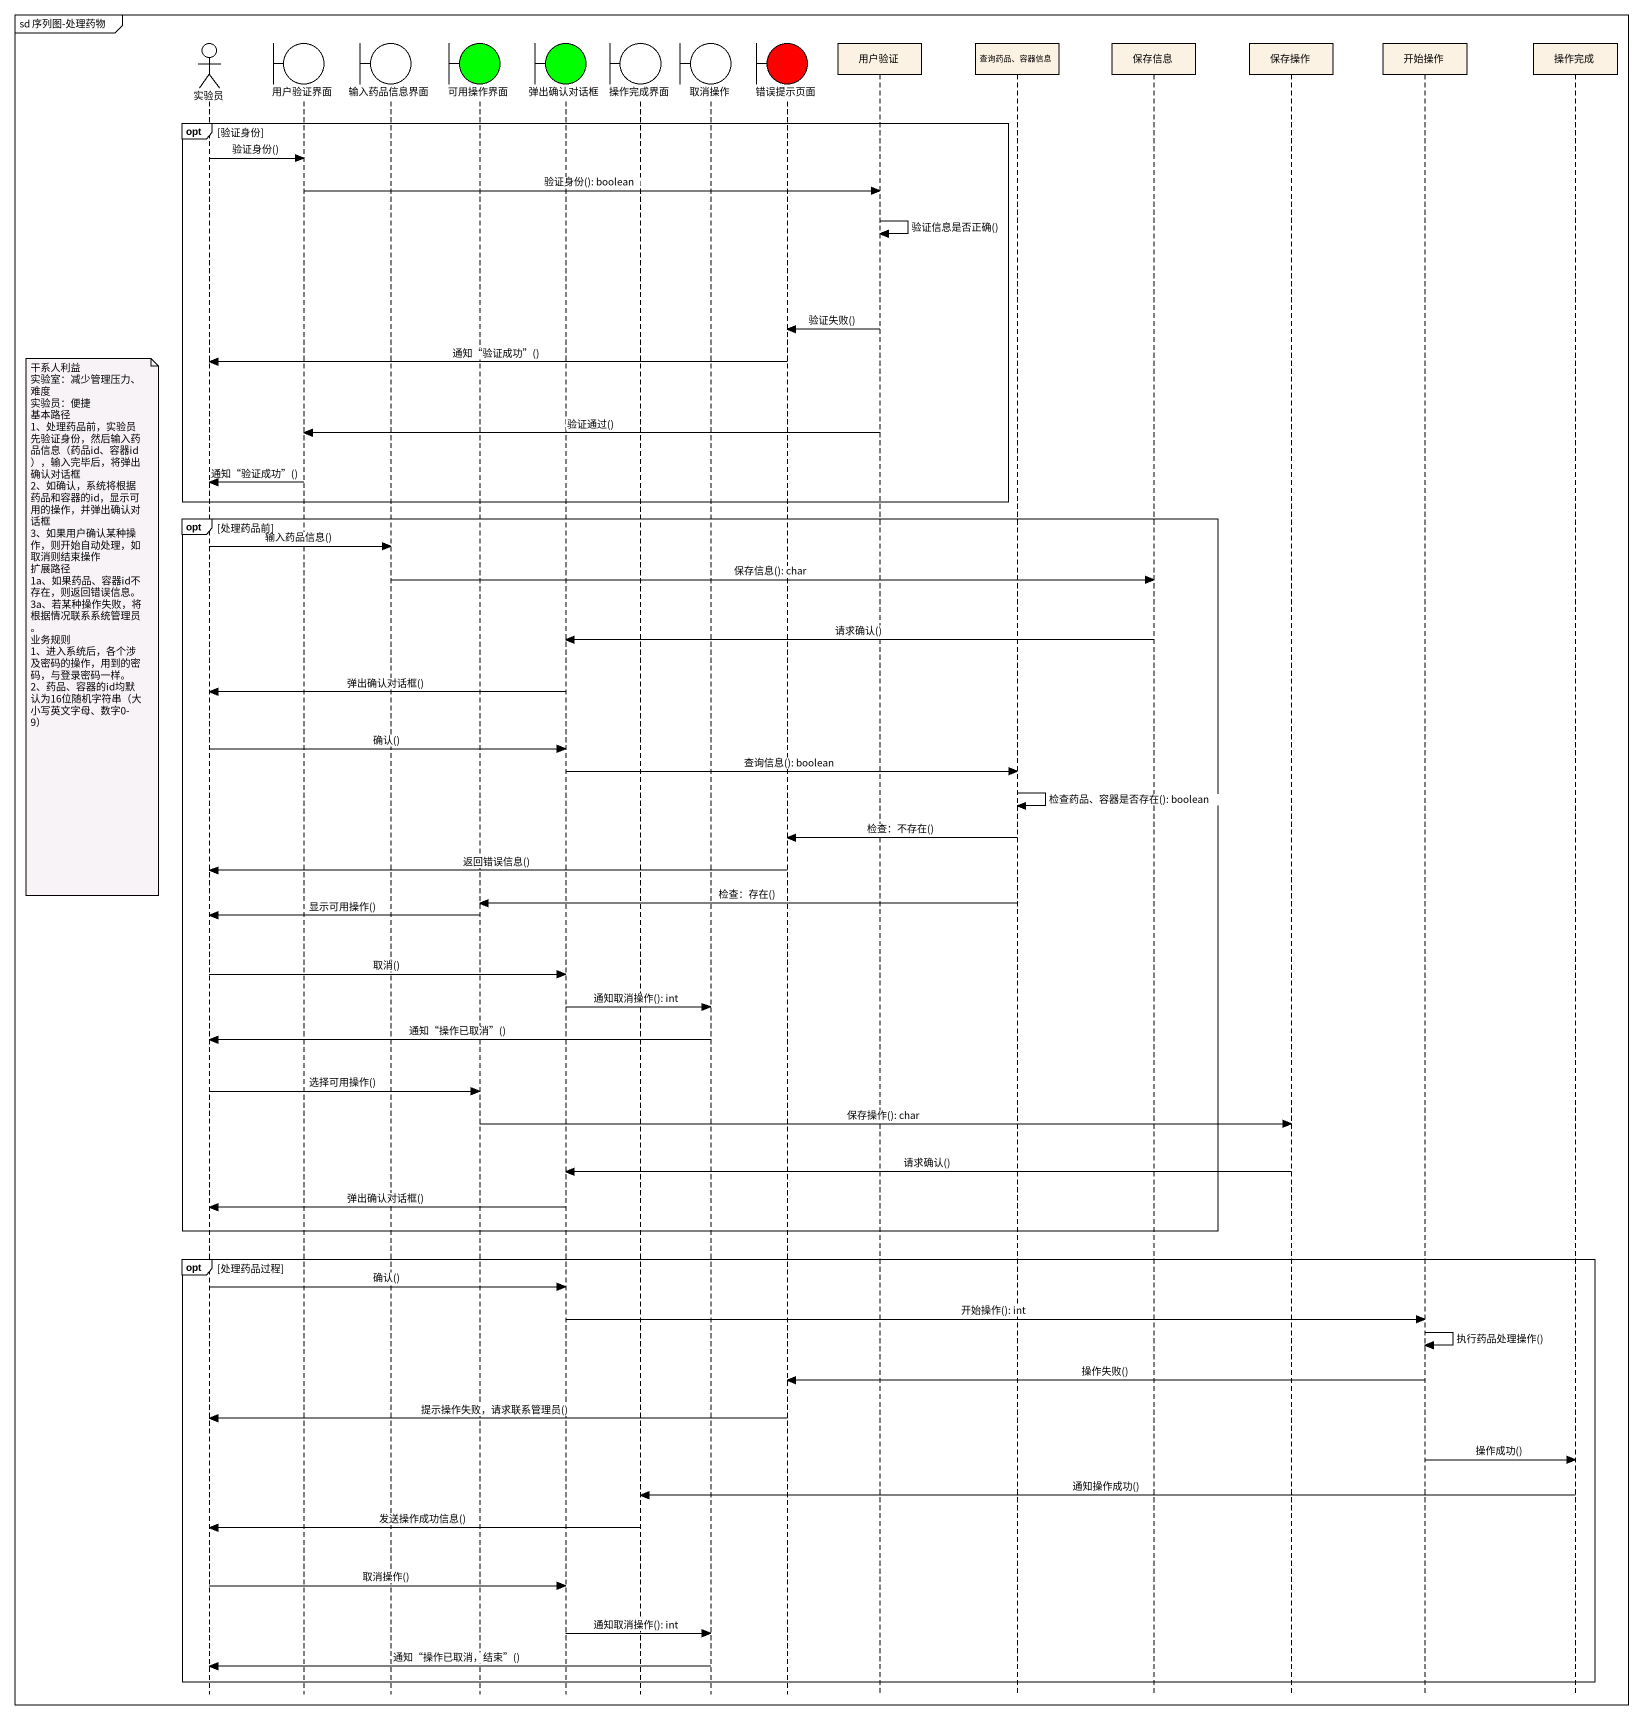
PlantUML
@startuml
mainframe sd 序列图-处理药物
hide footbox
actor 实验员
boundary 用户验证界面
boundary 输入药品信息界面
boundary 可用操作界面 #00FF00
boundary 弹出确认对话框 #00FF00
boundary 操作完成界面
boundary 取消操作
boundary 错误提示页面 #FF0000
participant 用户验证
participant "查询药品、容器信息" as 查询药品_容器信息
participant 保存信息
participant 保存操作
participant 开始操作
participant 操作完成

opt 验证身份
  实验员 -> 用户验证界面 : 验证身份()
  用户验证界面 -> 用户验证 : 验证身份(): boolean
  用户验证 -> 用户验证 : 验证信息是否正确()
  用户验证 -> 错误提示页面 : 验证失败()
  错误提示页面 -> 实验员 : 通知“验证成功”()
  用户验证 -> 用户验证界面 : 验证通过()
  用户验证界面 -> 实验员 : 通知“验证成功”()
end
opt 处理药品前
  实验员 -> 输入药品信息界面 : 输入药品信息()
  输入药品信息界面 -> 保存信息 : 保存信息(): char
  note left of 实验员
    干系人利益
    实验室：减少管理压力、难度
    实验员：便捷
    基本路径
    1、处理药品前，实验员先验证身份，然后输入药品信息（药品id、容器id），输入完毕后，将弹出确认对话框
    2、如确认，系统将根据药品和容器的id，显示可用的操作，并弹出确认对话框
    3、如果用户确认某种操作，则开始自动处理，如取消则结束操作
    扩展路径
    1a、如果药品、容器id不存在，则返回错误信息。
    3a、若某种操作失败，将根据情况联系系统管理员。
    业务规则
    1、进入系统后，各个涉及密码的操作，用到的密码，与登录密码一样。
    2、药品、容器的id均默认为16位随机字符串（大小写英文字母、数字0-9）
  end note
  保存信息 -> 弹出确认对话框 : 请求确认()
  弹出确认对话框 -> 实验员 : 弹出确认对话框()
  实验员 -> 弹出确认对话框 : 确认()
  弹出确认对话框 -> 查询药品_容器信息 : 查询信息(): boolean
  查询药品_容器信息 -> 查询药品_容器信息 : 检查药品、容器是否存在(): boolean
  查询药品_容器信息 -> 错误提示页面 : 检查：不存在()
  错误提示页面 -> 实验员 : 返回错误信息()
  查询药品_容器信息 -> 可用操作界面 : 检查：存在()
  可用操作界面 -> 实验员 : 显示可用操作()
  实验员 -> 弹出确认对话框 : 取消()
  弹出确认对话框 -> 取消操作 : 通知取消操作(): int
  取消操作 -> 实验员 : 通知“操作已取消”()
  实验员 -> 可用操作界面 : 选择可用操作()
  可用操作界面 -> 保存操作 : 保存操作(): char
  保存操作 -> 弹出确认对话框 : 请求确认()
  弹出确认对话框 -> 实验员 : 弹出确认对话框()
end
opt 处理药品过程
  实验员 -> 弹出确认对话框 : 确认()
  弹出确认对话框 -> 开始操作 : 开始操作(): int
  开始操作 -> 开始操作 : 执行药品处理操作()
  开始操作 -> 错误提示页面 : 操作失败()
  错误提示页面 -> 实验员 : 提示操作失败，请求联系管理员()
  开始操作 -> 操作完成 : 操作成功()
  操作完成 -> 操作完成界面 : 通知操作成功()
  操作完成界面 -> 实验员 : 发送操作成功信息()
  实验员 -> 弹出确认对话框 : 取消操作()
  弹出确认对话框 -> 取消操作 : 通知取消操作(): int
  取消操作 -> 实验员 : 通知“操作已取消，结束”()
end
@enduml
